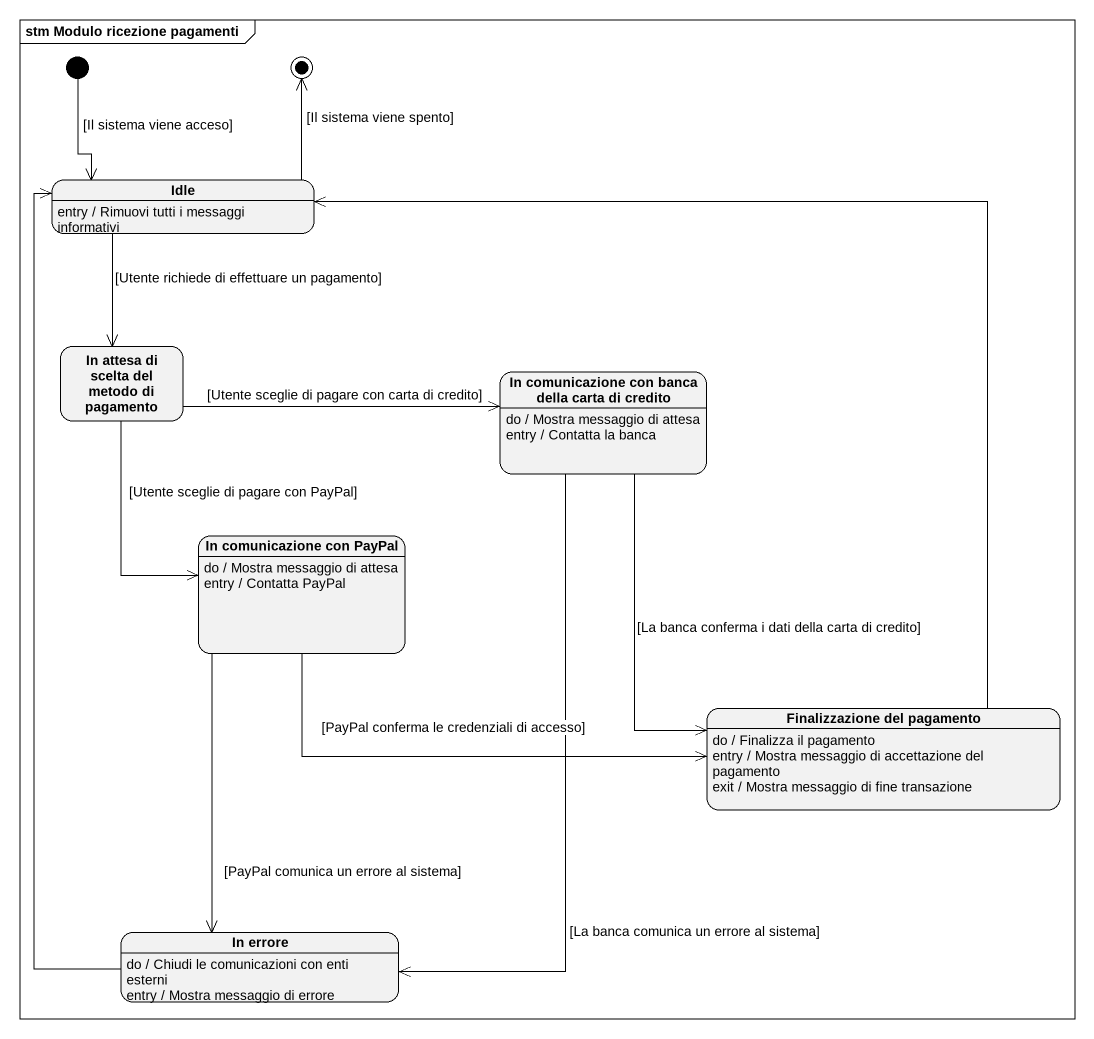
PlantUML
@startuml
mainframe stm Modulo ricezione pagamenti
hide empty description
state Idle
Idle : entry / Rimuovi tutti i messaggi informativi
state "In attesa di scelta del metodo di pagamento" as In_attesa_di_scelta_del
state "In comunicazione con banca della carta di credito" as In_comunicazione_con_banca
In_comunicazione_con_banca : do / Mostra messaggio di attesa
In_comunicazione_con_banca : entry / Contatta la banca
state "In comunicazione con PayPal" as In_comunicazione_con_PayPal
In_comunicazione_con_PayPal : do / Mostra messaggio di attesa
In_comunicazione_con_PayPal : entry / Contatta PayPal
state "Finalizzazione del pagamento" as Finalizzazione_del_pagamento
Finalizzazione_del_pagamento : do / Finalizza il pagamento
Finalizzazione_del_pagamento : entry / Mostra messaggio di accettazione del pagamento
Finalizzazione_del_pagamento : exit / Mostra messaggio di fine transazione
state "In errore" as In_errore
In_errore : do / Chiudi le comunicazioni con enti esterni
In_errore : entry / Mostra messaggio di errore
[*] --> Idle : [Il sistema viene acceso]
Idle --> In_attesa_di_scelta_del : [Utente richiede di effettuare un pagamento]
In_attesa_di_scelta_del -right-> In_comunicazione_con_banca : [Utente sceglie di pagare con carta di credito]
In_attesa_di_scelta_del --> In_comunicazione_con_PayPal : [Utente sceglie di pagare con PayPal]
In_comunicazione_con_banca --> Finalizzazione_del_pagamento : [La banca conferma i dati della carta di credito]
In_comunicazione_con_banca --> In_errore : [La banca comunica un errore al sistema]
In_comunicazione_con_PayPal -right-> Finalizzazione_del_pagamento : [PayPal conferma le credenziali di accesso]
In_comunicazione_con_PayPal --> In_errore : [PayPal comunica un errore al sistema]
Finalizzazione_del_pagamento -up-> Idle
In_errore -up-> Idle
Idle -up-> [*] : [Il sistema viene spento]
@enduml
